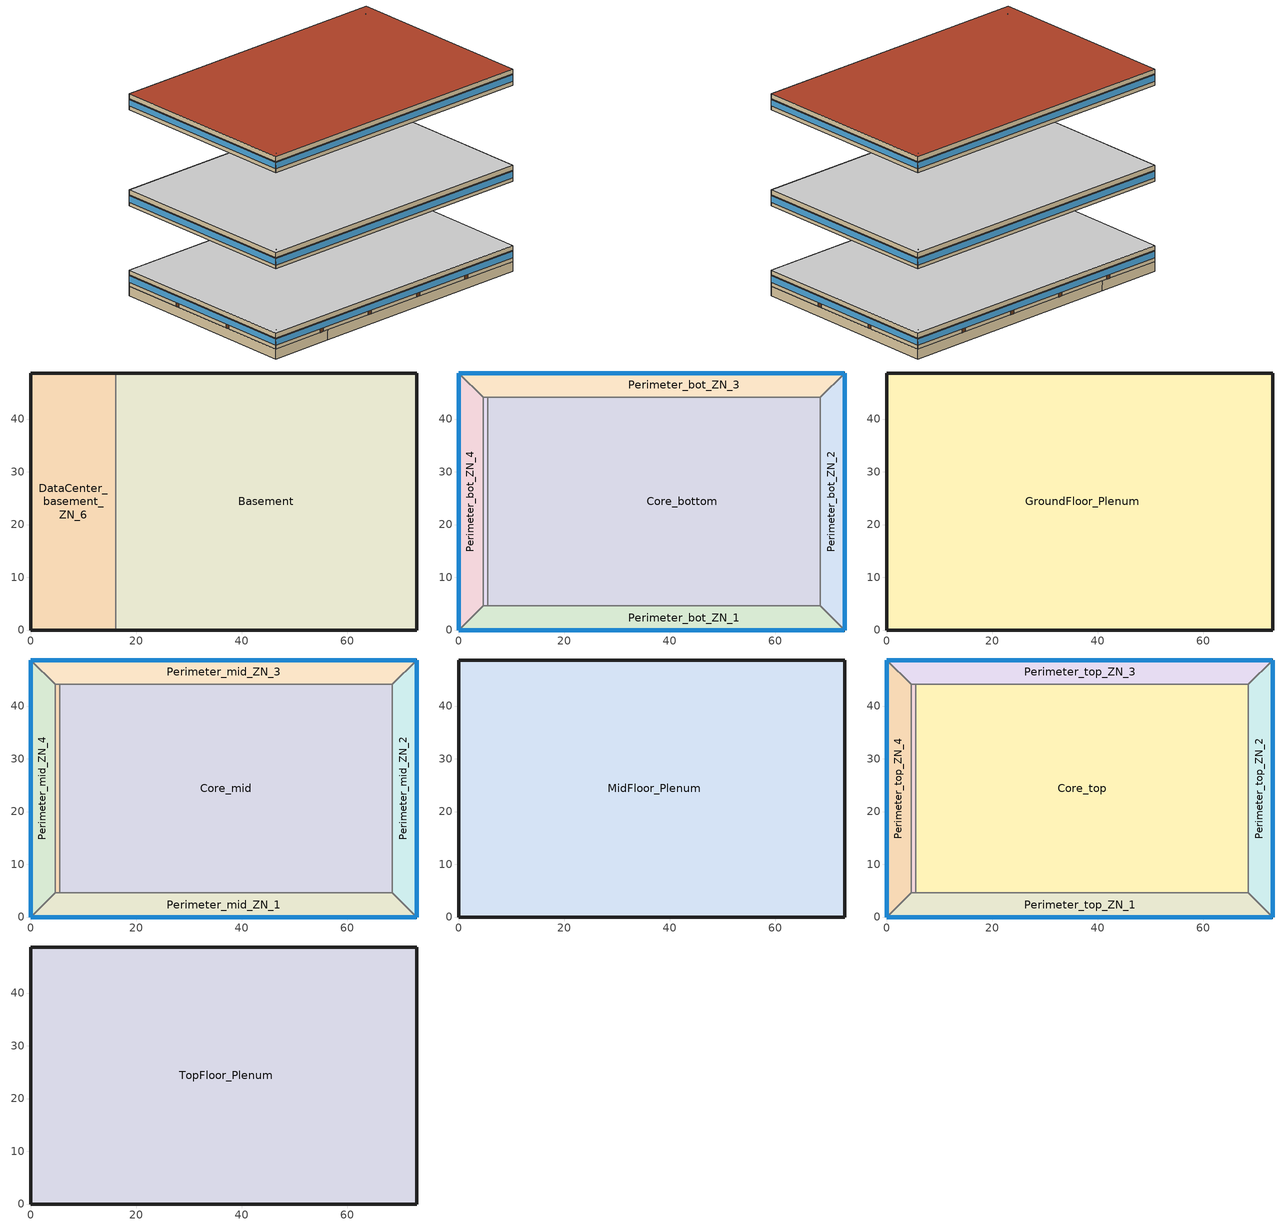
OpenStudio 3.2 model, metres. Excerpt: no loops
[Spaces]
Basement
 floor ground (Basement Floor construction): 73.11,48.74 73.11,0 16.08,0 16.08,48.74 z-2.44
 wall ground (Basement Wall C-Factor 0.68 Height 2.44): 16.08,0 73.11,0 73.11,48.74 16.08,48.74 z-2.44:0
 wall to DataCenter_basement_ZN_6: 16.08,48.74 16.08,0 z-2.44:0
DataCenter_basement_ZN_6
 floor ground (Basement Floor construction): 16.08,48.74 16.08,0 0,0 0,48.74 z-2.44
 wall ground (Basement Wall C-Factor 0.68 Height 2.44): 16.08,48.74 0,48.74 0,0 16.08,0 z-2.44:0
Core_bottom
 floor to DataCenter_basement_ZN_6: 16.08,44.16 16.08,4.57 5.49,4.57 5.49,44.16 z0
 floor to Basement: 68.53,44.16 68.53,4.57 16.08,4.57 16.08,44.16 z0
 wall to Perimeter_bot_ZN_1: 5.49,4.57 68.53,4.57 z0:2.74
 wall to DataCenter_bot_ZN_6: 5.49,44.16 5.49,4.57 z0:2.74
 wall to Perimeter_bot_ZN_2: 68.53,4.57 68.53,44.16 z0:2.74
 wall to Perimeter_bot_ZN_3: 68.53,44.16 5.49,44.16 z0:2.74
Perimeter_bot_ZN_3
 floor to Basement: 73.11,48.74 68.53,44.16 16.08,44.16 16.08,48.74 z0
 floor to DataCenter_basement_ZN_6: 16.08,48.74 16.08,44.16 4.57,44.16 0,48.74 z0
 wall outside: 73.11,48.74 0,48.74 z0:2.74
 wall to Perimeter_bot_ZN_4: 0,48.74 4.57,44.16 z0:2.74
 wall to Perimeter_bot_ZN_2: 68.53,44.16 73.11,48.74 z0:2.74
 wall to DataCenter_bot_ZN_6: 4.57,44.16 5.49,44.16 z0:2.74
 window: 73.11,48.74 0,48.74 z0.91:2.5
 door: 59.29,48.74 58.38,48.74 / 44.44,48.74 43.52,48.74 / 29.61,48.74 28.7,48.74 / 14.74,48.74 13.82,48.74 z0:2.13
Perimeter_bot_ZN_1
 floor to DataCenter_basement_ZN_6: 16.08,4.57 16.08,0 0,0 4.57,4.57 z0
 floor to Basement: 68.53,4.57 73.11,0 16.08,0 16.08,4.57 z0
 wall outside: 0,0 73.11,0 z0:2.74
 wall to Perimeter_bot_ZN_4: 4.57,4.57 0,0 z0:2.74
 wall to DataCenter_bot_ZN_6: 5.49,4.57 4.57,4.57 z0:2.74
 wall to Perimeter_bot_ZN_2: 73.11,0 68.53,4.57 z0:2.74
 window: 0,0 73.11,0 z0.91:2.5
 door: 13.81,0 14.73,0 / 28.64,0 29.56,0 / 43.53,0 44.44,0 / 58.43,0 59.34,0 z0:2.13
Perimeter_bot_ZN_2
 floor to Basement: 73.11,48.74 73.11,0 68.53,4.57 68.53,44.16 z0
 wall outside: 73.11,0 73.11,48.74 z0:2.74
 window: 73.11,0 73.11,48.74 z0.91:2.5
 door: 73.11,15.6 73.11,16.51 / 73.11,32.21 73.11,33.12 z0:2.13
Perimeter_bot_ZN_4
 floor to DataCenter_basement_ZN_6: 0,48.74 4.57,44.16 4.57,4.57 0,0 z0
 wall outside: 0,48.74 0,0 z0:2.74
 wall to DataCenter_bot_ZN_6: 4.57,4.57 4.57,44.16 z0:2.74
 window: 0,48.74 0,0 z0.91:2.5
 door: 0,33.19 0,32.27 / 0,16.55 0,15.64 z0:2.13
DataCenter_bot_ZN_6
 floor to DataCenter_basement_ZN_6: 5.49,44.16 5.49,4.57 4.57,4.57 4.57,44.16 z0
GroundFloor_Plenum
 floor to Perimeter_bot_ZN_4: 0,48.74 4.57,44.16 4.57,4.57 0,0 z2.74
 floor to Perimeter_bot_ZN_2: 73.11,48.74 73.11,0 68.53,4.57 68.53,44.16 z2.74
 floor to Perimeter_bot_ZN_1: 68.53,4.57 73.11,0 0,0 4.57,4.57 z2.74
 floor to Perimeter_bot_ZN_3: 73.11,48.74 68.53,44.16 4.57,44.16 0,48.74 z2.74
 floor to Core_bottom: 68.53,44.16 68.53,4.57 5.49,4.57 5.49,44.16 z2.74
 floor to DataCenter_bot_ZN_6: 5.49,44.16 5.49,4.57 4.57,4.57 4.57,44.16 z2.74
 wall outside: 73.11,0 73.11,48.74 0,48.74 0,0 73.11,0 z2.74:3.96
 ceiling adiabatic (Floor Adiabatic construction): 73.11,0 73.11,48.74 0,48.74 0,0 z3.96
Perimeter_mid_ZN_2
 floor adiabatic (Floor Adiabatic construction): 73.11,48.74 73.11,0 68.53,4.57 68.53,44.16 z19.82
 wall outside: 73.11,0 73.11,48.74 z19.82:22.56
 wall to Perimeter_mid_ZN_3: 73.11,48.74 68.53,44.16 z19.82:22.56
 wall to Perimeter_mid_ZN_1: 68.53,4.57 73.11,0 z19.82:22.56
 wall to Core_mid: 68.53,44.16 68.53,4.57 z19.82:22.56
 window: 73.11,0 73.11,48.74 z20.73:22.32
Perimeter_mid_ZN_1
 floor adiabatic (Floor Adiabatic construction): 68.53,4.57 73.11,0 0,0 4.57,4.57 z19.82
 wall outside: 0,0 73.11,0 z19.82:22.56
 wall to Perimeter_mid_ZN_4: 4.57,4.57 0,0 z19.82:22.56
 wall to DataCenter_mid_ZN_6: 5.49,4.57 4.57,4.57 z19.82:22.56
 wall to Core_mid: 68.53,4.57 5.49,4.57 z19.82:22.56
 window: 0,0 73.11,0 z20.73:22.32
DataCenter_mid_ZN_6
 floor adiabatic (Floor Adiabatic construction): 5.49,44.16 5.49,4.57 4.57,4.57 4.57,44.16 z19.82
 wall to Perimeter_mid_ZN_4: 4.57,44.16 4.57,4.57 z19.82:22.56
 wall to Core_mid: 5.49,4.57 5.49,44.16 z19.82:22.56
 wall to Perimeter_mid_ZN_3: 5.49,44.16 4.57,44.16 z19.82:22.56
Core_mid
 floor adiabatic (Floor Adiabatic construction): 68.53,44.16 68.53,4.57 5.49,4.57 5.49,44.16 z19.82
 wall to Perimeter_mid_ZN_3: 68.53,44.16 5.49,44.16 z19.82:22.56
Perimeter_mid_ZN_3
 floor adiabatic (Floor Adiabatic construction): 73.11,48.74 68.53,44.16 4.57,44.16 0,48.74 z19.82
 wall outside: 73.11,48.74 0,48.74 z19.82:22.56
 wall to Perimeter_mid_ZN_4: 0,48.74 4.57,44.16 z19.82:22.56
 window: 73.11,48.74 0,48.74 z20.73:22.32
Perimeter_mid_ZN_4
 floor adiabatic (Floor Adiabatic construction): 0,48.74 4.57,44.16 4.57,4.57 0,0 z19.82
 wall outside: 0,48.74 0,0 z19.82:22.56
 window: 0,48.74 0,0 z20.73:22.32
MidFloor_Plenum
 floor to Perimeter_mid_ZN_1: 68.53,4.57 73.11,0 0,0 4.57,4.57 z22.56
 floor to DataCenter_mid_ZN_6: 5.49,44.16 5.49,4.57 4.57,4.57 4.57,44.16 z22.56
 floor to Perimeter_mid_ZN_2: 73.11,48.74 73.11,0 68.53,4.57 68.53,44.16 z22.56
 floor to Perimeter_mid_ZN_4: 0,48.74 4.57,44.16 4.57,4.57 0,0 z22.56
 floor to Core_mid: 68.53,44.16 68.53,4.57 5.49,4.57 5.49,44.16 z22.56
 floor to Perimeter_mid_ZN_3: 73.11,48.74 68.53,44.16 4.57,44.16 0,48.74 z22.56
 wall outside: 73.11,48.74 0,48.74 0,0 73.11,0 73.11,48.74 z22.56:23.78
 ceiling adiabatic (Floor Adiabatic construction): 73.11,0 73.11,48.74 0,48.74 0,0 z23.78
DataCenter_top_ZN_6
 floor adiabatic (Floor Adiabatic construction): 5.49,44.16 5.49,4.57 4.57,4.57 4.57,44.16 z43.6
 wall to Perimeter_top_ZN_4: 4.57,44.16 4.57,4.57 z43.6:46.34
 wall to Core_top: 5.49,4.57 5.49,44.16 z43.6:46.34
 wall to Perimeter_top_ZN_3: 5.49,44.16 4.57,44.16 z43.6:46.34
 wall to Perimeter_top_ZN_1: 4.57,4.57 5.49,4.57 z43.6:46.34
Perimeter_top_ZN_3
 floor adiabatic (Floor Adiabatic construction): 73.11,48.74 68.53,44.16 4.57,44.16 0,48.74 z43.6
 wall outside: 73.11,48.74 0,48.74 z43.6:46.34
 wall to Core_top: 5.49,44.16 68.53,44.16 z43.6:46.34
 wall to Perimeter_top_ZN_2: 68.53,44.16 73.11,48.74 z43.6:46.34
 wall to Perimeter_top_ZN_4: 0,48.74 4.57,44.16 z43.6:46.34
 window: 73.11,48.74 0,48.74 z44.51:46.1
Core_top
 floor adiabatic (Floor Adiabatic construction): 68.53,44.16 68.53,4.57 5.49,4.57 5.49,44.16 z43.6
 wall to Perimeter_top_ZN_1: 5.49,4.57 68.53,4.57 z43.6:46.34
 wall to Perimeter_top_ZN_2: 68.53,4.57 68.53,44.16 z43.6:46.34
Perimeter_top_ZN_2
 floor adiabatic (Floor Adiabatic construction): 73.11,48.74 73.11,0 68.53,4.57 68.53,44.16 z43.6
 wall outside: 73.11,0 73.11,48.74 z43.6:46.34
 wall to Perimeter_top_ZN_1: 68.53,4.57 73.11,0 z43.6:46.34
 window: 73.11,0 73.11,48.74 z44.51:46.1
Perimeter_top_ZN_1
 floor adiabatic (Floor Adiabatic construction): 68.53,4.57 73.11,0 0,0 4.57,4.57 z43.6
 wall outside: 0,0 73.11,0 z43.6:46.34
 wall to Perimeter_top_ZN_4: 4.57,4.57 0,0 z43.6:46.34
 window: 0,0 73.11,0 z44.51:46.1
Perimeter_top_ZN_4
 floor adiabatic (Floor Adiabatic construction): 0,48.74 4.57,44.16 4.57,4.57 0,0 z43.6
 wall outside: 0,48.74 0,0 z43.6:46.34
 window: 0,48.74 0,0 z44.51:46.1
TopFloor_Plenum
 floor to Perimeter_top_ZN_3: 73.11,48.74 68.53,44.16 4.57,44.16 0,48.74 z46.34
 floor to Perimeter_top_ZN_2: 73.11,48.74 73.11,0 68.53,4.57 68.53,44.16 z46.34
 floor to Perimeter_top_ZN_1: 68.53,4.57 73.11,0 0,0 4.57,4.57 z46.34
 floor to Perimeter_top_ZN_4: 0,48.74 4.57,44.16 4.57,4.57 0,0 z46.34
 floor to DataCenter_top_ZN_6: 5.49,44.16 5.49,4.57 4.57,4.57 4.57,44.16 z46.34
 floor to Core_top: 68.53,44.16 68.53,4.57 5.49,4.57 5.49,44.16 z46.34
 wall outside: 0,0 73.11,0 73.11,48.74 0,48.74 0,0 z46.34:47.56
 roof outside: 73.11,0 73.11,48.74 0,48.74 0,0 z47.56
[Building]
-LargeOffice-ASHRAE 169-2013-5A created: 2024-05-19 14:53:43 -0400: North Axis {deg}=0; Default Construction Set=90.1-2010 - LrgOffice - ASHRAE 169-2013-5A; Standards Number of Stories=13; Standards Number of Above Ground Stories=12; Standards Building Type=LargeOffice
[ClimateZones]
Climate Zone Institution Name 1=ASHRAE; Climate Zone Document Name 1=ANSI/ASHRAE Standard 169; Climate Zone Document Year 1=2006; Climate Zone Value 1=5A; Climate Zone Institution Name 2=CEC; Climate Zone Document Name 2=California Climate Zone Descriptions; Climate Zone Document Year 2=1995
[Site]
Buffalo Niagara Intl AP_NY_USA: Latitude {deg}=42.93; Longitude {deg}=-78.73; Time Zone {hr}=-5; Elevation {m}=215; Terrain=City
[Site:WaterMainsTemperature]
Calculation Method=Correlation; Annual Average Outdoor Air Temperature {C}=8.96667; Maximum Difference In Monthly Average Outdoor Air Temperatures {deltaC}=26.2
[SizingPeriod:DesignDay] Barometric Pressure {Pa}=98769; Sky Clearness=0; Rain Indicator=0; Snow Indicator=0; Day of Month=21; Daylight Saving Time Indicator=0; Humidity Indicating Type=Wetbulb; Dry-Bulb Temperature Range Modifier Type=DefaultMultipliers
Name | Maximum Dry-Bulb Temperature {C} | Daily Dry-Bulb Temperature Range {deltaC} | Humidity Indicating Conditions at Maximum Dry-Bulb | Wind Speed {m/s} | Wind Direction {deg} | Month | Day Type | Solar Model Indicator | ASHRAE Taub | ASHRAE Taud
Buffalo.Niagara.Intl.AP_NY_USA Ann Clg .4% Condns DB=>MWB | 30.3 | 9.3 | 21.8 | 5.7 | 240 | 7 | SummerDesignDay | ASHRAETau | 0.462 | 2.001
Buffalo.Niagara.Intl.AP_NY_USA Ann Htg 99.6% Condns DB | -16.3 | 0 | -16.3 | 5.1 | 270 | 1 | WinterDesignDay | ASHRAEClearSky
[Site:GroundTemperature:FCfactorMethod]
January Ground Temperature {C}=9.7; February Ground Temperature {C}=6; March Ground Temperature {C}=-2.2; April Ground Temperature {C}=-3.4; May Ground Temperature {C}=-4.2; June Ground Temperature {C}=2.7; July Ground Temperature {C}=7.5; August Ground Temperature {C}=13.7; September Ground Temperature {C}=18.6; October Ground Temperature {C}=22; November Ground Temperature {C}=20.7; December Ground Temperature {C}=16.5
[Material:NoMass] Thermal Absorptance=0.9; Solar Absorptance=0.7
Name | Roughness | Thermal Resistance {m2-K/W} | Visible Absorptance
CP02 CARPET PAD; CP02 CARPET PAD 1 | VeryRough | 0.21648 | 0.8
Nonres_Floor_Insulation | MediumSmooth | 2.88292 | 0.7
Typical Insulation R-10.94 | Smooth | 1.92744 | 0.7
Typical Carpet Pad | Smooth | 0.21648 | 0.8
Typical Insulation R-8.72 | Smooth | 1.53614 | 0.7
Typical Insulation R-19.72 | Smooth | 3.4722 | 0.7
Typical Insulation R-0.58 | Smooth | 0.101875 | 0.7
Typical Insulation R-1.15 | Smooth | 0.202527 | 0.7
[Material]
Name | Roughness | Thickness {m} | Conductivity {W/m-K} | Density {kg/m3} | Specific Heat {J/kg-K} | Thermal Absorptance | Solar Absorptance | Visible Absorptance
100mm Normalweight concrete floor | MediumSmooth | 0.1016 | 2.31 | 2322 | 832
G01 13mm gypsum board | Smooth | 0.0127 | 0.16 | 800 | 1090 | 0.9 | 0.7 | 0.5
M10 200mm concrete block basement wall | MediumRough | 0.2032 | 1.326 | 1842 | 912
4 in. Normalweight Concrete Floor | MediumRough | 0.1016 | 2.31 | 2322 | 832 | 0.9 | 0.7 | 0.7
1IN Stucco | Smooth | 0.0253 | 0.6918 | 1858 | 837 | 0.9 | 0.7 | 0.92
8IN CONCRETE HW RefBldg | Rough | 0.2032 | 1.311 | 2240 | 836.8 | 0.9 | 0.7 | 0.7
1/2IN Gypsum | Smooth | 0.0127 | 0.16 | 784.9 | 830 | 0.9 | 0.4 | 0.4
Roof Membrane | VeryRough | 0.0095 | 0.16 | 1121.29 | 1460 | 0.9 | 0.7 | 0.7
Metal Roof Surface; F08 Metal surface | Smooth | 0.0008 | 45.28 | 7824 | 500 | 0.9 | 0.7 | 0.7
6 in. Normalweight Concrete Floor | MediumRough | 0.1524 | 2.31 | 2322 | 832 | 0.9 | 0.7 | 0.7
8 in. Concrete Block Basement Wall | MediumRough | 0.2032 | 1.326 | 1842 | 912 | 0.9 | 0.7 | 0.7
G05 25mm wood | MediumSmooth | 0.0254 | 0.15 | 608 | 1630 | 0.9 | 0.5 | 0.5
Acoustic Tile - 1/2 in. | MediumSmooth | 0.0127 | 0.0576335 | 288.332 | 795.492 |  | 0 | 0
Std Wood 6inch | MediumSmooth | 0.15 | 0.12 | 540 | 1210 | 0.9 | 0.7 | 0.7
[Construction]
Floor Adiabatic construction: CP02 CARPET PAD, 100mm Normalweight concrete floor, Nonres_Floor_Insulation
Basement Floor construction: M10 200mm concrete block basement wall, CP02 CARPET PAD 1
Typical Insulated Exterior Mass Floor R-13.51: Typical Insulation R-10.94, 4 in. Normalweight Concrete Floor, Typical Carpet Pad
Typical Insulated Exterior Mass Wall R-11.11: 1IN Stucco, 8IN CONCRETE HW RefBldg, Typical Insulation R-8.72, 1/2IN Gypsum
Typical IEAD Roof R-20.83: Roof Membrane, Typical Insulation R-19.72, Metal Roof Surface
Typical Interior Floor: 100mm Normalweight concrete floor, CP02 CARPET PAD
Typical Interior Wall: G01 13mm gypsum board, G01 13mm gypsum board
Typical Interior Ceiling: CP02 CARPET PAD, 100mm Normalweight concrete floor
Typical Insulated Carpeted 6in Slab Floor: 6 in. Normalweight Concrete Floor, Typical Carpet Pad
Typical Insulated Basement Mass Wall: 8 in. Concrete Block Basement Wall
U 0.52 SHGC 0.40 Dbl Ref-D Clr 6mm/13mm Air: REF D CLEAR 6MM, AIR 13MM, CLEAR 6MM
Typical Insulated Metal Door R-1.43: F08 Metal surface, Typical Insulation R-0.58
U 0.72 SHGC 0.25 Sgl Ref-B-M Tint 6mm: REF B TINT MID 6MM
Typical Overhead Door R-2.0: Typical Insulation R-1.15
U 1.17 SHGC 0.49 Sgl Ref-D Clr 6mm: REF D CLEAR 6MM
Typical Interior Window: Clear 3mm
Typical Interior Door; Typical Interior Partition: G05 25mm wood
Plenum Acoustical Tile: Acoustic Tile - 1/2 in.
InteriorFurnishings: Std Wood 6inch
[Construction:CfactorUndergroundWall]
Basement Wall C-Factor 0.68 Height 2.44: C-Factor {W/m2-K}=0.675713; Height {m}=2.439
[DefaultConstructionSet]
Name | Default Exterior Surface Constructions | Default Interior Surface Constructions | Default Ground Contact Surface Constructions | Default Exterior SubSurface Constructions | Default Interior SubSurface Constructions | Interior Partition Construction
90.1-2010 - LrgOffice - ASHRAE 169-2013-5A | Default Surface Constructions 1 | Default Surface Constructions 2 | Default Surface Constructions 3 | Default Sub Surface Constructions 1 | Default Sub Surface Constructions 2 | Typical Interior Partition
90.1-2010 - LrgOffice - Plenum - ASHRAE 169-2013-5A | Default Surface Constructions 4 | Default Surface Constructions 5 | Default Surface Constructions 6 | Default Sub Surface Constructions 3 | Default Sub Surface Constructions 4
[DefaultSurfaceConstructions]
Name | Floor Construction | Wall Construction | Roof Ceiling Construction
Default Surface Constructions 1 | Typical Insulated Exterior Mass Floor R-13.51 | Typical Insulated Exterior Mass Wall R-11.11 | Typical IEAD Roof R-20.83
Default Surface Constructions 2 | Typical Interior Floor | Typical Interior Wall | Typical Interior Ceiling
Default Surface Constructions 3 | Typical Insulated Carpeted 6in Slab Floor | Typical Insulated Basement Mass Wall
Default Surface Constructions 4; Default Surface Constructions 6
Default Surface Constructions 5 | Plenum Acoustical Tile
[DefaultSubSurfaceConstructions]
Name | Fixed Window Construction | Operable Window Construction | Door Construction | Glass Door Construction | Overhead Door Construction | Skylight Construction | Tubular Daylight Dome Construction | Tubular Daylight Diffuser Construction
Default Sub Surface Constructions 1 | U 0.52 SHGC 0.40 Dbl Ref-D Clr 6mm/13mm Air | U 0.52 SHGC 0.40 Dbl Ref-D Clr 6mm/13mm Air | Typical Insulated Metal Door R-1.43 | U 0.72 SHGC 0.25 Sgl Ref-B-M Tint 6mm | Typical Overhead Door R-2.0 | U 1.17 SHGC 0.49 Sgl Ref-D Clr 6mm | Typical Interior Window | Typical Interior Window
Default Sub Surface Constructions 2 | Typical Interior Window | Typical Interior Window | Typical Interior Door
Default Sub Surface Constructions 3; Default Sub Surface Constructions 4
[WindowMaterial:Glazing] Optical Data Type=SpectralAverage; Infrared Transmittance at Normal Incidence=0; Front Side Infrared Hemispherical Emissivity=0.84; Conductivity {W/m-K}=0.9; Dirt Correction Factor for Solar and Visible Transmittance=1; Solar Diffusing=No
Name | Thickness {m} | Solar Transmittance at Normal Incidence | Front Side Solar Reflectance at Normal Incidence | Back Side Solar Reflectance at Normal Incidence | Visible Transmittance at Normal Incidence | Front Side Visible Reflectance at Normal Incidence | Back Side Visible Reflectance at Normal Incidence | Back Side Infrared Hemispherical Emissivity
REF D CLEAR 6MM | 0.006 | 0.429 | 0.308 | 0.379 | 0.334 | 0.453 | 0.505 | 0.82
CLEAR 6MM | 0.006 | 0.775 | 0.071 | 0.071 | 0.881 | 0.08 | 0.08 | 0.84
REF B TINT MID 6MM | 0.006 | 0.1 | 0.11 | 0.41 | 0.13 | 0.1 | 0.32 | 0.45
Clear 3mm | 0.003 | 0.837 | 0.075 | 0.075 | 0.898 | 0.081 | 0.081 | 0.84
[WindowMaterial:Gas]
AIR 13MM: Gas Type=Air; Thickness {m}=0.0127
[Space]
Name | Space Type | Building Story | Thermal Zone | Part of Total Floor Area
Core_mid | Office WholeBuilding - Lg Office | Building Story 2 | Core_mid ZN | Yes
DataCenter_top_ZN_6 | Office OfficeLarge Data Center | Building Story 3 | DataCenter_top_ZN_6 ZN
Perimeter_mid_ZN_2 | Office WholeBuilding - Lg Office | Building Story 2 | Perimeter_mid_ZN_2 ZN | Yes
Perimeter_mid_ZN_1 | Office WholeBuilding - Lg Office | Building Story 2 | Perimeter_mid_ZN_1 ZN | Yes
MidFloor_Plenum | Plenum |  | MidFloor_Plenum ZN | No
DataCenter_mid_ZN_6 | Office OfficeLarge Data Center | Building Story 2 | DataCenter_mid_ZN_6 ZN
Core_bottom | Office WholeBuilding - Lg Office | Building Story 1 | Core_bottom ZN | Yes
Perimeter_top_ZN_3 | Office WholeBuilding - Lg Office | Building Story 3 | Perimeter_top_ZN_3 ZN | Yes
Core_top | Office WholeBuilding - Lg Office | Building Story 3 | Core_top ZN | Yes
Perimeter_bot_ZN_3 | Office WholeBuilding - Lg Office | Building Story 1 | Perimeter_bot_ZN_3 ZN | Yes
Basement | Office WholeBuilding - Lg Office | Basement Story 0 | Basement ZN | Yes
Perimeter_bot_ZN_1 | Office WholeBuilding - Lg Office | Building Story 1 | Perimeter_bot_ZN_1 ZN | Yes
Perimeter_mid_ZN_3 | Office WholeBuilding - Lg Office | Building Story 2 | Perimeter_mid_ZN_3 ZN | Yes
Perimeter_top_ZN_2 | Office WholeBuilding - Lg Office | Building Story 3 | Perimeter_top_ZN_2 ZN | Yes
Perimeter_top_ZN_1 | Office WholeBuilding - Lg Office | Building Story 3 | Perimeter_top_ZN_1 ZN | Yes
Perimeter_mid_ZN_4 | Office WholeBuilding - Lg Office | Building Story 2 | Perimeter_mid_ZN_4 ZN | Yes
TopFloor_Plenum | Plenum |  | TopFloor_Plenum ZN | No
GroundFloor_Plenum | Plenum |  | GroundFloor_Plenum ZN | No
Perimeter_top_ZN_4 | Office WholeBuilding - Lg Office | Building Story 3 | Perimeter_top_ZN_4 ZN | Yes
DataCenter_basement_ZN_6 | Office OfficeLarge Main Data Center | Basement Story 0 | DataCenter_basement_ZN_6 ZN
Perimeter_bot_ZN_2 | Office WholeBuilding - Lg Office | Building Story 1 | Perimeter_bot_ZN_2 ZN | Yes
Perimeter_bot_ZN_4 | Office WholeBuilding - Lg Office | Building Story 1 | Perimeter_bot_ZN_4 ZN | Yes
DataCenter_bot_ZN_6 | Office OfficeLarge Data Center | Building Story 1 | DataCenter_bot_ZN_6 ZN
[BuildingStory]
Name | Nominal Z Coordinate {m}
Basement Story 0 | -2.439
Building Story 1 | 0
Building Story 2 | 19.816
Building Story 3 | 43.5952
[SpaceType]
Name | Default Schedule Set | Design Specification Outdoor Air Object | Standards Building Type | Standards Space Type | Default Construction Set
Office WholeBuilding - Lg Office | Office WholeBuilding - Lg Office Schedule Set | Office WholeBuilding - Lg Office Ventilation | Office | WholeBuilding - Lg Office
Office OfficeLarge Data Center | Office OfficeLarge Data Center Schedule Set | Office OfficeLarge Data Center Ventilation | Office | OfficeLarge Data Center
Office OfficeLarge Main Data Center | Office OfficeLarge Main Data Center Schedule Set | Office OfficeLarge Main Data Center Ventilation | Office | OfficeLarge Main Data Center
Plenum | Plenum Schedule Set |  |  | Plenum | 90.1-2010 - LrgOffice - Plenum - ASHRAE 169-2013-5A
[Lights:Definition] Design Level Calculation Method=Watts/Area; Watts per Space Floor Area {W/m2}=9.68752; Fraction Radiant=0.7; Fraction Visible=0.2; Return Air Fraction=0
Office OfficeLarge Data Center Lights Definition; Office OfficeLarge Main Data Center Lights Definition; Office WholeBuilding - Lg Office Lights Definition
[Lights] Fraction Replaceable=1
Name | Lights Definition | Space or SpaceType
Office OfficeLarge Data Center Lights | Office OfficeLarge Data Center Lights Definition | Office OfficeLarge Data Center
Office OfficeLarge Main Data Center Lights | Office OfficeLarge Main Data Center Lights Definition | Office OfficeLarge Main Data Center
Office WholeBuilding - Lg Office Lights | Office WholeBuilding - Lg Office Lights Definition | Office WholeBuilding - Lg Office
[ElectricEquipment:Definition] Design Level Calculation Method=Watts/Area; Fraction Latent=0; Fraction Radiant=0.5; Fraction Lost=0
Name | Watts per Space Floor Area {W/m2}
Office OfficeLarge Data Center Elec Equip Definition | 215.278
Office OfficeLarge Main Data Center Elec Equip Definition | 484.376
Office WholeBuilding - Lg Office Elec Equip Definition | 8.07007
[ElectricEquipment]
Name | Electric Equipment Definition | Space or SpaceType
Office OfficeLarge Data Center Elec Equip | Office OfficeLarge Data Center Elec Equip Definition | Office OfficeLarge Data Center
Office OfficeLarge Main Data Center Elec Equip | Office OfficeLarge Main Data Center Elec Equip Definition | Office OfficeLarge Main Data Center
Office WholeBuilding - Lg Office Elec Equip | Office WholeBuilding - Lg Office Elec Equip Definition | Office WholeBuilding - Lg Office
[DesignSpecification:OutdoorAir]
Name | Outdoor Air Flow per Person {m3/s-person} | Outdoor Air Flow per Floor Area {m3/s-m2} | Outdoor Air Flow Air Changes per Hour {1/hr} | Outdoor Air Method
Office OfficeLarge Data Center Ventilation; Office OfficeLarge Main Data Center Ventilation | 0 | 0 | 0
Office WholeBuilding - Lg Office Ventilation |  | 0.0004318 |  | Sum
[DefaultScheduleSet]
Name | Lighting Schedule | Electric Equipment Schedule | Number of People Schedule | People Activity Level Schedule | Infiltration Schedule
Office OfficeLarge Data Center Schedule Set; Office OfficeLarge Main Data Center Schedule Set | OfficeLarge BLDG_LIGHT_SCH_2010 | DataCenter_EQUIP_SCH
Office WholeBuilding - Lg Office Schedule Set | OfficeLarge BLDG_LIGHT_SCH | OfficeLarge BLDG_EQUIP_SCH | OfficeLarge BLDG_OCC_SCH | OfficeLarge ACTIVITY_SCH | OfficeLarge INFIL_SCH_PNNL
Plenum Schedule Set
[ThermostatSetpoint:DualSetpoint]
Name | Heating Setpoint Temperature Schedule | Cooling Setpoint Temperature Schedule
Office WholeBuilding - Lg Office Thermostat 1; Office WholeBuilding - Lg Office Thermostat 2; Office WholeBuilding - Lg Office Thermostat 3; Office WholeBuilding - Lg Office Thermostat 4; Office WholeBuilding - Lg Office Thermostat 5; Office WholeBuilding - Lg Office Thermostat 6; Office WholeBuilding - Lg Office Thermostat 7; Office WholeBuilding - Lg Office Thermostat 8; Office WholeBuilding - Lg Office Thermostat 9; Office WholeBuilding - Lg Office Thermostat 10; Office WholeBuilding - Lg Office Thermostat 11; Office WholeBuilding - Lg Office Thermostat 12; Office WholeBuilding - Lg Office Thermostat 13; Office WholeBuilding - Lg Office Thermostat 14; Office WholeBuilding - Lg Office Thermostat 15; Office WholeBuilding - Lg Office Thermostat 16 | OfficeLarge HTGSETP_SCH_YES_OPTIMUM | OfficeLarge CLGSETP_SCH_NO_SETBACK
Office OfficeLarge Main Data Center Thermostat 1; Office OfficeLarge Data Center Thermostat 1; Office OfficeLarge Data Center Thermostat 2; Office OfficeLarge Data Center Thermostat 3 | OfficeLarge HTGSETP_DC_SCH | OfficeLarge CLGSETP_DC_SCH
Plenum Thermostat 1; Plenum Thermostat 2; Plenum Thermostat 3
[People:Definition]
Office WholeBuilding - Lg Office People Definition: Number of People Calculation Method=People/Area; People per Space Floor Area {person/m2}=0.0538196; Fraction Radiant=0.3
[People]
Office WholeBuilding - Lg Office People: People Definition=Office WholeBuilding - Lg Office People Definition; Space or SpaceType=Office WholeBuilding - Lg Office; Work Efficiency Schedule=Work Efficiency Schedule; Clothing Insulation Schedule=Clothing Schedule; Air Velocity Schedule=Air Velocity Schedule; Multiplier=1
[SpaceInfiltration:DesignFlowRate] Schedule=OfficeLarge INFIL_SCH_PNNL; Design Flow Rate Calculation Method=Flow/ExteriorArea; Constant Term Coefficient=0; Temperature Term Coefficient=0; Velocity Term Coefficient=0.224; Velocity Squared Term Coefficient=0
Name | Space or SpaceType | Flow per Exterior Surface Area {m3/s-m2}
GroundFloor_Plenum Infiltration | GroundFloor_Plenum | 0.000569573
MidFloor_Plenum Infiltration | MidFloor_Plenum | 0.000569573
Perimeter_bot_ZN_1 Infiltration | Perimeter_bot_ZN_1 | 0.000569573
Perimeter_bot_ZN_2 Infiltration | Perimeter_bot_ZN_2 | 0.000569573
Perimeter_bot_ZN_3 Infiltration | Perimeter_bot_ZN_3 | 0.000569573
Perimeter_bot_ZN_4 Infiltration | Perimeter_bot_ZN_4 | 0.000569573
Perimeter_mid_ZN_1 Infiltration | Perimeter_mid_ZN_1 | 0.000569573
Perimeter_mid_ZN_2 Infiltration | Perimeter_mid_ZN_2 | 0.000569573
Perimeter_mid_ZN_3 Infiltration | Perimeter_mid_ZN_3 | 0.000569573
Perimeter_mid_ZN_4 Infiltration | Perimeter_mid_ZN_4 | 0.000569573
Perimeter_top_ZN_1 Infiltration | Perimeter_top_ZN_1 | 0.000569573
Perimeter_top_ZN_2 Infiltration | Perimeter_top_ZN_2 | 0.000569573
Perimeter_top_ZN_3 Infiltration | Perimeter_top_ZN_3 | 0.000569573
Perimeter_top_ZN_4 Infiltration | Perimeter_top_ZN_4 | 0.000569573
TopFloor_Plenum Infiltration | TopFloor_Plenum | 4.38381e-05
[ThermalZone] Use Ideal Air Loads=No
Name | Thermostat | Multiplier | Primary Daylighting Control | Fraction of Zone Controlled by Primary Daylighting Control | Secondary Daylighting Control | Fraction of Zone Controlled by Secondary Daylighting Control
Basement ZN | Office WholeBuilding - Lg Office Thermostat 1
Core_bottom ZN | Office WholeBuilding - Lg Office Thermostat 2
Core_mid ZN | Office WholeBuilding - Lg Office Thermostat 3 | 10
Core_top ZN | Office WholeBuilding - Lg Office Thermostat 4
DataCenter_basement_ZN_6 ZN | Office OfficeLarge Main Data Center Thermostat 1
DataCenter_bot_ZN_6 ZN | Office OfficeLarge Data Center Thermostat 1
DataCenter_mid_ZN_6 ZN | Office OfficeLarge Data Center Thermostat 2 | 10
DataCenter_top_ZN_6 ZN | Office OfficeLarge Data Center Thermostat 3
GroundFloor_Plenum ZN | Plenum Thermostat 1
MidFloor_Plenum ZN | Plenum Thermostat 2 | 10
Perimeter_bot_ZN_1 ZN | Office WholeBuilding - Lg Office Thermostat 5 |  | Perimeter_bot_ZN_1 Daylt Sensor 1 | 0.05 | Perimeter_bot_ZN_1 Daylt Sensor 2 | 0.51
Perimeter_bot_ZN_2 ZN | Office WholeBuilding - Lg Office Thermostat 6 |  | Perimeter_bot_ZN_2 Daylt Sensor 1 | 0.49 | Perimeter_bot_ZN_2 Daylt Sensor 2 | 0.08
Perimeter_bot_ZN_3 ZN | Office WholeBuilding - Lg Office Thermostat 7 |  | Perimeter_bot_ZN_3 Daylt Sensor 1 | 0.51 | Perimeter_bot_ZN_3 Daylt Sensor 2 | 0.05
Perimeter_bot_ZN_4 ZN | Office WholeBuilding - Lg Office Thermostat 8 |  | Perimeter_bot_ZN_4 Daylt Sensor 1 | 0.49 | Perimeter_bot_ZN_4 Daylt Sensor 2 | 0.08
Perimeter_mid_ZN_1 ZN | Office WholeBuilding - Lg Office Thermostat 9 | 10 | Perimeter_mid_ZN_1 Daylt Sensor 1 | 0.05 | Perimeter_mid_ZN_1 Daylt Sensor 2 | 0.51
Perimeter_mid_ZN_2 ZN | Office WholeBuilding - Lg Office Thermostat 10 | 10 | Perimeter_mid_ZN_2 Daylt Sensor 1 | 0.49 | Perimeter_mid_ZN_2 Daylt Sensor 2 | 0.08
Perimeter_mid_ZN_3 ZN | Office WholeBuilding - Lg Office Thermostat 11 | 10 | Perimeter_mid_ZN_3 Daylt Sensor 1 | 0.51 | Perimeter_mid_ZN_3 Daylt Sensor 2 | 0.05
Perimeter_mid_ZN_4 ZN | Office WholeBuilding - Lg Office Thermostat 12 | 10 | Perimeter_mid_ZN_4 Daylt Sensor 1 | 0.49 | Perimeter_mid_ZN_4 Daylt Sensor 2 | 0.08
Perimeter_top_ZN_1 ZN | Office WholeBuilding - Lg Office Thermostat 13 |  | Perimeter_top_ZN_1 Daylt Sensor 1 | 0.05 | Perimeter_top_ZN_1 Daylt Sensor 2 | 0.51
Perimeter_top_ZN_2 ZN | Office WholeBuilding - Lg Office Thermostat 14 |  | Perimeter_top_ZN_2 Daylt Sensor 1 | 0.49 | Perimeter_top_ZN_2 Daylt Sensor 2 | 0.08
Perimeter_top_ZN_3 ZN | Office WholeBuilding - Lg Office Thermostat 15 |  | Perimeter_top_ZN_3 Daylt Sensor 1 | 0.51 | Perimeter_top_ZN_3 Daylt Sensor 2 | 0.05
Perimeter_top_ZN_4 ZN | Office WholeBuilding - Lg Office Thermostat 16 |  | Perimeter_top_ZN_4 Daylt Sensor 1 | 0.49 | Perimeter_top_ZN_4 Daylt Sensor 2 | 0.08
TopFloor_Plenum ZN | Plenum Thermostat 3
[Sizing:Zone] Zone Cooling Design Supply Air Temperature Input Method=SupplyAirTemperature; Zone Cooling Design Supply Air Temperature {C}=14; Zone Cooling Design Supply Air Temperature Difference {deltaC}=11.11; Zone Heating Design Supply Air Temperature Input Method=SupplyAirTemperature; Zone Heating Design Supply Air Temperature {C}=40; Zone Heating Design Supply Air Temperature Difference {deltaC}=11.11; Zone Cooling Design Supply Air Humidity Ratio {kg-H2O/kg-air}=0.0085; Zone Heating Design Supply Air Humidity Ratio {kg-H2O/kg-air}=0.008; Cooling Design Air Flow Method=DesignDay; Heating Design Air Flow Method=DesignDay; Account for Dedicated Outdoor Air System=No; Dedicated Outdoor Air System Control Strategy=NeutralSupplyAir; Dedicated Outdoor Air Low Setpoint Temperature for Design {C}=autosize; Dedicated Outdoor Air High Setpoint Temperature for Design {C}=autosize
GroundFloor_Plenum ZN; MidFloor_Plenum ZN; TopFloor_Plenum ZN
[AvailabilityManager:NightCycle] Applicability Schedule=Always On Discrete; Control Type=CycleOnAny; Thermostat Tolerance {deltaC}=1
Name | Cycling Run Time {s}
Availability Manager Night Cycle 1; Availability Manager Night Cycle 2; Availability Manager Night Cycle 3 | 1800
Availability Manager Night Cycle 4; Availability Manager Night Cycle 5; Availability Manager Night Cycle 6; Availability Manager Night Cycle 7; Availability Manager Night Cycle 8 | 3600
[AirLoopHVAC:ReturnPlenum]
Name | ThermalZone
Air Loop HVAC Return Plenum 1 | GroundFloor_Plenum ZN
Air Loop HVAC Return Plenum 2 | MidFloor_Plenum ZN
Air Loop HVAC Return Plenum 3 | TopFloor_Plenum ZN
[EnergyManagementSystem:Sensor]
Name | Output Variable or Output Meter | Output Variable or Output Meter Index Key
Facility_Int_LTG | InteriorLights:Electricity
OAT; OAT_1; OAT_2; OAT_3 | Site Outdoor Air Drybulb Temperature | Environment
[EnergyManagementSystem:Program]
Transformer_Load_Prog: SET Wired_LTG = Facility_Int_LTG*0.0281
[InternalMass:Definition]
Internal Mass Definition 1: Construction=InteriorFurnishings; Design Level Calculation Method=SurfaceArea/Area; Surface Area per Space Floor Area=2
[InternalMass] Internal Mass Definition=Internal Mass Definition 1; Multiplier=1
Name | Space or SpaceType
DataCenter_top_ZN_6 Mass | DataCenter_top_ZN_6
Core_mid Mass | Core_mid
Perimeter_mid_ZN_2 Mass | Perimeter_mid_ZN_2
Perimeter_mid_ZN_1 Mass | Perimeter_mid_ZN_1
MidFloor_Plenum Mass | MidFloor_Plenum
Core_bottom Mass | Core_bottom
DataCenter_mid_ZN_6 Mass | DataCenter_mid_ZN_6
Perimeter_top_ZN_3 Mass | Perimeter_top_ZN_3
Perimeter_mid_ZN_3 Mass | Perimeter_mid_ZN_3
Core_top Mass | Core_top
Perimeter_bot_ZN_3 Mass | Perimeter_bot_ZN_3
Basement Mass | Basement
Perimeter_bot_ZN_1 Mass | Perimeter_bot_ZN_1
Perimeter_top_ZN_2 Mass | Perimeter_top_ZN_2
Perimeter_top_ZN_1 Mass | Perimeter_top_ZN_1
Perimeter_mid_ZN_4 Mass | Perimeter_mid_ZN_4
TopFloor_Plenum Mass | TopFloor_Plenum
GroundFloor_Plenum Mass | GroundFloor_Plenum
Perimeter_top_ZN_4 Mass | Perimeter_top_ZN_4
DataCenter_basement_ZN_6 Mass | DataCenter_basement_ZN_6
Perimeter_bot_ZN_2 Mass | Perimeter_bot_ZN_2
Perimeter_bot_ZN_4 Mass | Perimeter_bot_ZN_4
DataCenter_bot_ZN_6 Mass | DataCenter_bot_ZN_6
[Exterior:Lights:Definition]
Name | Design Level {W}
Occ Sensing Exterior Lights Def | 43301.5
NonDimming Exterior Lights Def | 12979.2
[Exterior:Lights] Control Option=AstronomicalClock
Name | Exterior Lights Definition | Schedule
Occ Sensing Exterior Lights Def | Occ Sensing Exterior Lights Def | OfficeLarge Exterior_lighting_schedule_b
NonDimming Exterior Lights Def | NonDimming Exterior Lights Def | OfficeLarge Exterior_lighting_schedule_a
[Exterior:FuelEquipment:Definition]
Name | Design Level {W}
Fuel equipment 1 Def | 244444
Fuel equipment 2 Def | 1270.8
[Exterior:FuelEquipment] Fuel Use Type=Electricity
Name | Exterior Fuel Equipment Definition | Schedule
Fuel equipment 1 | Fuel equipment 1 Def | Large Office BLDG ELEVATORS
Fuel equipment 2 | Fuel equipment 2 Def | OfficeLarge ELEV_LIGHT_FAN_SCH_ADD_DF
[Daylighting:Control] Lighting Control Type=Stepped; Minimum Input Power Fraction for Continuous Dimming Control=0.3; Minimum Light Output Fraction for Continuous Dimming Control=0.2; Number of Stepped Control Steps=3; Probability Lighting will be Reset When Needed in Manual Stepped Control=1; Maximum Allowable Discomfort Glare Index=22
Name | Space | Position X-Coordinate {m} | Position Y-Coordinate {m} | Position Z-Coordinate {m} | Illuminance Setpoint {lux}
Perimeter_bot_ZN_1 Daylt Sensor 1 | Perimeter_bot_ZN_1 | 3.1242 | 1.6764 | 0.762 | 500
Perimeter_bot_ZN_2 Daylt Sensor 1 | Perimeter_bot_ZN_2 | 71.4308 | 24.3691 | 0.762 | 500
Perimeter_bot_ZN_3 Daylt Sensor 1 | Perimeter_bot_ZN_3 | 36.5536 | 47.0617 | 0.762 | 500
Perimeter_bot_ZN_4 Daylt Sensor 1 | Perimeter_bot_ZN_4 | 1.6764 | 24.3691 | 0.762 | 500
Perimeter_mid_ZN_1 Daylt Sensor 1 | Perimeter_mid_ZN_1 | 3.1242 | 1.6764 | 17.526 | 500
Perimeter_mid_ZN_2 Daylt Sensor 1 | Perimeter_mid_ZN_2 | 71.4308 | 24.3691 | 17.526 | 500
Perimeter_mid_ZN_3 Daylt Sensor 1 | Perimeter_mid_ZN_3 | 36.5536 | 47.0617 | 17.526 | 500
Perimeter_mid_ZN_4 Daylt Sensor 1 | Perimeter_mid_ZN_4 | 1.6764 | 24.3691 | 17.526 | 500
Perimeter_top_ZN_1 Daylt Sensor 1 | Perimeter_top_ZN_1 | 3.1242 | 1.6764 | 34.29 | 500
Perimeter_top_ZN_2 Daylt Sensor 1 | Perimeter_top_ZN_2 | 71.4308 | 24.3691 | 34.29 | 500
Perimeter_top_ZN_3 Daylt Sensor 1 | Perimeter_top_ZN_3 | 36.5536 | 47.0617 | 34.29 | 500
Perimeter_top_ZN_4 Daylt Sensor 1 | Perimeter_top_ZN_4 | 1.6764 | 24.3691 | 34.29 | 500
Perimeter_mid_ZN_2 Daylt Sensor 2 | Perimeter_mid_ZN_2 | 71.4308 | 3.1242 | 17.526 | 375
Perimeter_mid_ZN_1 Daylt Sensor 2 | Perimeter_mid_ZN_1 | 36.5536 | 1.6764 | 17.526 | 375
Perimeter_top_ZN_3 Daylt Sensor 2 | Perimeter_top_ZN_3 | 70.0034 | 47.0617 | 34.29 | 375
Perimeter_mid_ZN_3 Daylt Sensor 2 | Perimeter_mid_ZN_3 | 70.0034 | 47.0617 | 17.526 | 375
Perimeter_bot_ZN_3 Daylt Sensor 2 | Perimeter_bot_ZN_3 | 70.0034 | 47.0617 | 0.762 | 375
Perimeter_bot_ZN_1 Daylt Sensor 2 | Perimeter_bot_ZN_1 | 36.5536 | 1.6764 | 0.762 | 375
Perimeter_top_ZN_2 Daylt Sensor 2 | Perimeter_top_ZN_2 | 71.4308 | 3.1242 | 34.29 | 375
Perimeter_top_ZN_1 Daylt Sensor 2 | Perimeter_top_ZN_1 | 36.5536 | 1.6764 | 34.29 | 375
Perimeter_mid_ZN_4 Daylt Sensor 2 | Perimeter_mid_ZN_4 | 1.6764 | 45.6194 | 17.526 | 375
Perimeter_top_ZN_4 Daylt Sensor 2 | Perimeter_top_ZN_4 | 1.6764 | 45.6194 | 34.29 | 375
Perimeter_bot_ZN_2 Daylt Sensor 2 | Perimeter_bot_ZN_2 | 71.4308 | 3.1242 | 0.762 | 375
Perimeter_bot_ZN_4 Daylt Sensor 2 | Perimeter_bot_ZN_4 | 1.6764 | 45.6194 | 0.762 | 375
[Schedule:Ruleset]
Name | Default Day Schedule | Summer Design Day Schedule | Winter Design Day Schedule
OfficeLarge BLDG_LIGHT_SCH_2010 | OfficeLarge BLDG_LIGHT_SCH_2010 Default | OfficeLarge BLDG_LIGHT_SCH_2010 Summer Design Day | OfficeLarge BLDG_LIGHT_SCH_2010 Winter Design Day
DataCenter_EQUIP_SCH | Schedule Day 3 | DataCenter_EQUIP_SCH Summer Design Day | DataCenter_EQUIP_SCH Winter Design Day 11
OfficeLarge HTGSETP_DC_SCH | OfficeLarge HTGSETP_DC_SCH Default | OfficeLarge HTGSETP_DC_SCH Summer Design Day | OfficeLarge HTGSETP_DC_SCH Winter Design Day
OfficeLarge CLGSETP_DC_SCH | OfficeLarge CLGSETP_DC_SCH Default | OfficeLarge CLGSETP_DC_SCH Summer Design Day | OfficeLarge CLGSETP_DC_SCH Winter Design Day
Clothing Schedule | Clothing Schedule Default Winter Clothes
Air Velocity Schedule | Air Velocity Schedule Default
Work Efficiency Schedule | Work Efficiency Schedule Default
OfficeLarge BLDG_OCC_SCH | OfficeLarge BLDG_OCC_SCH Default | OfficeLarge BLDG_OCC_SCH Summer Design Day | OfficeLarge BLDG_OCC_SCH Winter Design Day
OfficeLarge ACTIVITY_SCH | OfficeLarge ACTIVITY_SCH Default | OfficeLarge ACTIVITY_SCH Summer Design Day | OfficeLarge ACTIVITY_SCH Winter Design Day
OfficeLarge BLDG_LIGHT_SCH | OfficeLarge BLDG_LIGHT_SCH Default | OfficeLarge BLDG_LIGHT_SCH Summer Design Day | OfficeLarge BLDG_LIGHT_SCH Winter Design Day
OfficeLarge BLDG_EQUIP_SCH | OfficeLarge BLDG_EQUIP_SCH Default | OfficeLarge BLDG_EQUIP_SCH Summer Design Day | OfficeLarge BLDG_EQUIP_SCH Winter Design Day
OfficeLarge INFIL_SCH_PNNL | OfficeLarge INFIL_SCH_PNNL Default | OfficeLarge INFIL_SCH_PNNL Summer Design Day | OfficeLarge INFIL_SCH_PNNL Winter Design Day
OfficeLarge HTGSETP_SCH_YES_OPTIMUM | OfficeLarge HTGSETP_SCH_YES_OPTIMUM Default | OfficeLarge HTGSETP_SCH_YES_OPTIMUM Summer Design Day | OfficeLarge HTGSETP_SCH_YES_OPTIMUM Winter Design Day
OfficeLarge CLGSETP_SCH_NO_SETBACK | OfficeLarge CLGSETP_SCH_NO_SETBACK Default | OfficeLarge CLGSETP_SCH_NO_SETBACK Summer Design Day | OfficeLarge CLGSETP_SCH_NO_SETBACK Winter Design Day
OfficeLarge Exterior_lighting_schedule_b | OfficeLarge Exterior_lighting_schedule_b Default | OfficeLarge Exterior_lighting_schedule_b Summer Design Day | OfficeLarge Exterior_lighting_schedule_b Winter Design Day
OfficeLarge Exterior_lighting_schedule_a | OfficeLarge Exterior_lighting_schedule_a Default | OfficeLarge Exterior_lighting_schedule_a Summer Design Day | OfficeLarge Exterior_lighting_schedule_a Winter Design Day
Large Office BLDG ELEVATORS | Large Office BLDG ELEVATORS Default | Large Office BLDG ELEVATORS Summer Design Day | Large Office BLDG ELEVATORS Winter Design Day
OfficeLarge ELEV_LIGHT_FAN_SCH_ADD_DF | OfficeLarge ELEV_LIGHT_FAN_SCH_ADD_DF Default | OfficeLarge ELEV_LIGHT_FAN_SCH_ADD_DF Summer Design Day | OfficeLarge ELEV_LIGHT_FAN_SCH_ADD_DF Winter Design Day
[Schedule:Day]
OfficeLarge BLDG_LIGHT_SCH_2010 Default; OfficeLarge BLDG_LIGHT_SCH Default; OfficeLarge ELEV_LIGHT_FAN_SCH_ADD_DF Winter Design Day: 24, 0, 0.05
OfficeLarge BLDG_LIGHT_SCH_2010 Sat Day: 6, 0, 0.05, 8, 0, 0.09238, 12, 0, 0.27714, 17, 0, 0.13857, 19, 0, 0.04619, 24, 0, 0.05
OfficeLarge BLDG_LIGHT_SCH_2010 Summer Design Day; DataCenter_EQUIP_SCH Summer Design Day; DataCenter_EQUIP_SCH Wknd|Wkdy|Hol Day 3; DataCenter_EQUIP_SCH Wknd|Wkdy|Hol Day 7; DataCenter_EQUIP_SCH Wknd|Wkdy|Hol Day 11; Clothing Schedule Default Winter Clothes; OfficeLarge BLDG_LIGHT_SCH Summer Design Day; OfficeLarge BLDG_EQUIP_SCH Summer Design Day; OfficeLarge INFIL_SCH_PNNL Default: 24, 0, 1
OfficeLarge BLDG_LIGHT_SCH_2010 Wkdy Day: 5, 0, 0.05, 6, 0, 0.1, 7, 0, 0.09238, 8, 0, 0.27714, 17, 0, 0.83142, 18, 0, 0.4619, 20, 0, 0.27714, 22, 0, 0.18476, 23, 0, 0.09238, 24, 0, 0.04619
OfficeLarge BLDG_LIGHT_SCH_2010 Winter Design Day; Schedule Day 3; Work Efficiency Schedule Default; OfficeLarge BLDG_OCC_SCH Winter Design Day; OfficeLarge BLDG_LIGHT_SCH Winter Design Day; OfficeLarge BLDG_EQUIP_SCH Winter Design Day: 24, 0, 0
DataCenter_EQUIP_SCH Wknd|Wkdy|Hol Day; DataCenter_EQUIP_SCH Wknd|Wkdy|Hol Day 4; DataCenter_EQUIP_SCH Wknd|Wkdy|Hol Day 8; DataCenter_EQUIP_SCH Winter Design Day 11: 24, 0, 0.25
DataCenter_EQUIP_SCH Wknd|Wkdy|Hol Day 1; DataCenter_EQUIP_SCH Wknd|Wkdy|Hol Day 5; DataCenter_EQUIP_SCH Wknd|Wkdy|Hol Day 9; Clothing Schedule Summer Clothes; OfficeLarge ELEV_LIGHT_FAN_SCH_ADD_DF Summer Design Day: 24, 0, 0.5
DataCenter_EQUIP_SCH Wknd|Wkdy|Hol Day 2; DataCenter_EQUIP_SCH Wknd|Wkdy|Hol Day 6; DataCenter_EQUIP_SCH Wknd|Wkdy|Hol Day 10: 24, 0, 0.75
OfficeLarge HTGSETP_DC_SCH Default; OfficeLarge HTGSETP_DC_SCH Winter Design Day; OfficeLarge HTGSETP_DC_SCH Summer Design Day: 24, 0, 18
OfficeLarge CLGSETP_DC_SCH Default; OfficeLarge CLGSETP_DC_SCH Winter Design Day; OfficeLarge CLGSETP_DC_SCH Summer Design Day: 24, 0, 27
Air Velocity Schedule Default: 24, 0, 0.2
OfficeLarge BLDG_OCC_SCH Default: 6, 0, 0, 18, 0, 0.05, 24, 0, 0
OfficeLarge BLDG_OCC_SCH Sat Day: 6, 0, 0, 8, 0, 0.1, 12, 0, 0.3, 17, 0, 0.1, 19, 0, 0.05, 24, 0, 0
OfficeLarge BLDG_OCC_SCH Summer Design Day: 6, 0, 0, 22, 0, 1, 24, 0, 0.05
OfficeLarge BLDG_OCC_SCH Wkdy Day: 6, 0, 0, 7, 0, 0.1, 8, 0, 0.2, 12, 0, 0.95, 13, 0, 0.5, 17, 0, 0.95, 18, 0, 0.3, 22, 0, 0.1, 24, 0, 0.05
OfficeLarge ACTIVITY_SCH Default; OfficeLarge ACTIVITY_SCH Winter Design Day; OfficeLarge ACTIVITY_SCH Summer Design Day: 24, 0, 120
OfficeLarge BLDG_LIGHT_SCH Sat Day: 6, 0, 0.05, 8, 0, 0.1, 12, 0, 0.3, 17, 0, 0.15, 24, 0, 0.05
OfficeLarge BLDG_LIGHT_SCH Wkdy Day: 6, 0, 0.05, 7, 0, 0.1, 8, 0, 0.3, 17, 0, 0.9, 18, 0, 0.5, 20, 0, 0.3, 22, 0, 0.2, 23, 0, 0.1, 24, 0, 0.05
OfficeLarge BLDG_EQUIP_SCH Default: 24, 0, 0.3
OfficeLarge BLDG_EQUIP_SCH Sat Day: 6, 0, 0.3, 8, 0, 0.4, 12, 0, 0.5, 17, 0, 0.35, 24, 0, 0.3
OfficeLarge BLDG_EQUIP_SCH Wkdy Day: 8, 0, 0.4, 12, 0, 0.9, 13, 0, 0.8, 17, 0, 0.9, 18, 0, 0.5, 24, 0, 0.4
OfficeLarge INFIL_SCH_PNNL Summer Design Day; OfficeLarge INFIL_SCH_PNNL SmrDsn|Wkdy Day: 6, 0, 1, 22, 0, 0.25, 24, 0, 1
OfficeLarge INFIL_SCH_PNNL Winter Design Day; OfficeLarge INFIL_SCH_PNNL WntrDsn|Sat Day: 6, 0, 1, 18, 0, 0.25, 24, 0, 1
OfficeLarge HTGSETP_SCH_YES_OPTIMUM Default; OfficeLarge HTGSETP_SCH_YES_OPTIMUM Summer Design Day: 24, 0, 15.6
OfficeLarge HTGSETP_SCH_YES_OPTIMUM Sat Day: 4, 0, 15.6, 5, 0, 17.8, 6, 0, 20, 17, 0, 21, 24, 0, 15.6
OfficeLarge HTGSETP_SCH_YES_OPTIMUM Wkdy Day: 4, 0, 15.6, 5, 0, 17.8, 6, 0, 20, 22, 0, 21, 24, 0, 15.6
OfficeLarge HTGSETP_SCH_YES_OPTIMUM Winter Design Day: 5, 0, 15.6, 6, 0, 17.6, 7, 0, 19.6, 22, 0, 21, 24, 0, 15.6
OfficeLarge CLGSETP_SCH_NO_SETBACK Default; OfficeLarge CLGSETP_SCH_NO_SETBACK Winter Design Day; OfficeLarge CLGSETP_SCH_NO_SETBACK Default|WntrDsn|Sat|Wkdy Day: 24, 0, 24
OfficeLarge CLGSETP_SCH_NO_SETBACK Summer Design Day: 5, 0, 26.7, 6, 0, 25.7, 7, 0, 25, 22, 0, 24, 24, 0, 26.7
OfficeLarge Exterior_lighting_schedule_b Default; OfficeLarge Exterior_lighting_schedule_b Winter Design Day; OfficeLarge Exterior_lighting_schedule_b Summer Design Day: 6, 0, 0.7, 24, 0, 1
OfficeLarge Exterior_lighting_schedule_a Default; OfficeLarge Exterior_lighting_schedule_a Winter Design Day; OfficeLarge Exterior_lighting_schedule_a Summer Design Day: 6, 0, 0, 24, 0, 1
Large Office BLDG ELEVATORS Default; Large Office BLDG ELEVATORS Winter Design Day; Large Office BLDG ELEVATORS Summer Design Day; OfficeLarge ELEV_LIGHT_FAN_SCH_ADD_DF Default: 4, 0, 0.05, 5, 0, 0.1, 6, 0, 0.2, 7, 0, 0.4, 9, 0, 0.5, 10, 0, 0.35, 16, 0, 0.15, 17, 0, 0.35, 19, 0, 0.5, 21, 0, 0.4, 22, 0, 0.3, 23, 0, 0.2, 24, 0, 0.1
[Schedule:Rule] Date Specification Type=DateRange; Start Day=1
Name | Schedule Ruleset | Rule Order | Day Schedule | Apply Saturday | Start Month | End Month | End Day | Apply Monday | Apply Tuesday | Apply Wednesday | Apply Thursday | Apply Friday | Apply Sunday
Schedule Rule 1 | OfficeLarge BLDG_LIGHT_SCH_2010 | 1 | OfficeLarge BLDG_LIGHT_SCH_2010 Sat Day | Yes | 1 | 12 | 31
Schedule Rule 2 | OfficeLarge BLDG_LIGHT_SCH_2010 | 0 | OfficeLarge BLDG_LIGHT_SCH_2010 Wkdy Day |  | 1 | 12 | 31 | Yes | Yes | Yes | Yes | Yes
Schedule Rule 3 | DataCenter_EQUIP_SCH | 11 | DataCenter_EQUIP_SCH Wknd|Wkdy|Hol Day | Yes | 1 | 1 | 31 | Yes | Yes | Yes | Yes | Yes | Yes
Schedule Rule 4 | DataCenter_EQUIP_SCH | 10 | DataCenter_EQUIP_SCH Wknd|Wkdy|Hol Day 1 | Yes | 2 | 2 | 28 | Yes | Yes | Yes | Yes | Yes | Yes
Schedule Rule 5 | DataCenter_EQUIP_SCH | 9 | DataCenter_EQUIP_SCH Wknd|Wkdy|Hol Day 2 | Yes | 3 | 3 | 31 | Yes | Yes | Yes | Yes | Yes | Yes
Schedule Rule 6 | DataCenter_EQUIP_SCH | 8 | DataCenter_EQUIP_SCH Wknd|Wkdy|Hol Day 3 | Yes | 4 | 4 | 30 | Yes | Yes | Yes | Yes | Yes | Yes
Schedule Rule 7 | DataCenter_EQUIP_SCH | 7 | DataCenter_EQUIP_SCH Wknd|Wkdy|Hol Day 4 | Yes | 5 | 5 | 31 | Yes | Yes | Yes | Yes | Yes | Yes
Schedule Rule 8 | DataCenter_EQUIP_SCH | 6 | DataCenter_EQUIP_SCH Wknd|Wkdy|Hol Day 5 | Yes | 6 | 6 | 30 | Yes | Yes | Yes | Yes | Yes | Yes
Schedule Rule 9 | DataCenter_EQUIP_SCH | 5 | DataCenter_EQUIP_SCH Wknd|Wkdy|Hol Day 6 | Yes | 7 | 7 | 31 | Yes | Yes | Yes | Yes | Yes | Yes
Schedule Rule 10 | DataCenter_EQUIP_SCH | 4 | DataCenter_EQUIP_SCH Wknd|Wkdy|Hol Day 7 | Yes | 8 | 8 | 31 | Yes | Yes | Yes | Yes | Yes | Yes
Schedule Rule 11 | DataCenter_EQUIP_SCH | 3 | DataCenter_EQUIP_SCH Wknd|Wkdy|Hol Day 8 | Yes | 9 | 9 | 30 | Yes | Yes | Yes | Yes | Yes | Yes
Schedule Rule 12 | DataCenter_EQUIP_SCH | 2 | DataCenter_EQUIP_SCH Wknd|Wkdy|Hol Day 9 | Yes | 10 | 10 | 31 | Yes | Yes | Yes | Yes | Yes | Yes
Schedule Rule 13 | DataCenter_EQUIP_SCH | 1 | DataCenter_EQUIP_SCH Wknd|Wkdy|Hol Day 10 | Yes | 11 | 11 | 30 | Yes | Yes | Yes | Yes | Yes | Yes
Schedule Rule 14 | DataCenter_EQUIP_SCH | 0 | DataCenter_EQUIP_SCH Wknd|Wkdy|Hol Day 11 | Yes | 12 | 12 | 31 | Yes | Yes | Yes | Yes | Yes | Yes
Schedule Rule 15 | Clothing Schedule | 0 | Clothing Schedule Summer Clothes |  | 5 | 9 | 30
Schedule Rule 16 | OfficeLarge BLDG_OCC_SCH | 1 | OfficeLarge BLDG_OCC_SCH Sat Day | Yes | 1 | 12 | 31
Schedule Rule 17 | OfficeLarge BLDG_OCC_SCH | 0 | OfficeLarge BLDG_OCC_SCH Wkdy Day |  | 1 | 12 | 31 | Yes | Yes | Yes | Yes | Yes
Schedule Rule 18 | OfficeLarge BLDG_LIGHT_SCH | 1 | OfficeLarge BLDG_LIGHT_SCH Sat Day | Yes | 1 | 12 | 31
Schedule Rule 19 | OfficeLarge BLDG_LIGHT_SCH | 0 | OfficeLarge BLDG_LIGHT_SCH Wkdy Day |  | 1 | 12 | 31 | Yes | Yes | Yes | Yes | Yes
Schedule Rule 20 | OfficeLarge BLDG_EQUIP_SCH | 1 | OfficeLarge BLDG_EQUIP_SCH Sat Day | Yes | 1 | 12 | 31
Schedule Rule 21 | OfficeLarge BLDG_EQUIP_SCH | 0 | OfficeLarge BLDG_EQUIP_SCH Wkdy Day |  | 1 | 12 | 31 | Yes | Yes | Yes | Yes | Yes
Schedule Rule 22 | OfficeLarge INFIL_SCH_PNNL | 1 | OfficeLarge INFIL_SCH_PNNL SmrDsn|Wkdy Day |  | 1 | 12 | 31 | Yes | Yes | Yes | Yes | Yes
Schedule Rule 23 | OfficeLarge INFIL_SCH_PNNL | 0 | OfficeLarge INFIL_SCH_PNNL WntrDsn|Sat Day | Yes | 1 | 12 | 31
Schedule Rule 24 | OfficeLarge HTGSETP_SCH_YES_OPTIMUM | 1 | OfficeLarge HTGSETP_SCH_YES_OPTIMUM Sat Day | Yes | 1 | 12 | 31
Schedule Rule 25 | OfficeLarge HTGSETP_SCH_YES_OPTIMUM | 0 | OfficeLarge HTGSETP_SCH_YES_OPTIMUM Wkdy Day |  | 1 | 12 | 31 | Yes | Yes | Yes | Yes | Yes
Schedule Rule 26 | OfficeLarge CLGSETP_SCH_NO_SETBACK | 0 | OfficeLarge CLGSETP_SCH_NO_SETBACK Default|WntrDsn|Sat|Wkdy Day | Yes | 1 | 12 | 31 | Yes | Yes | Yes | Yes | Yes
